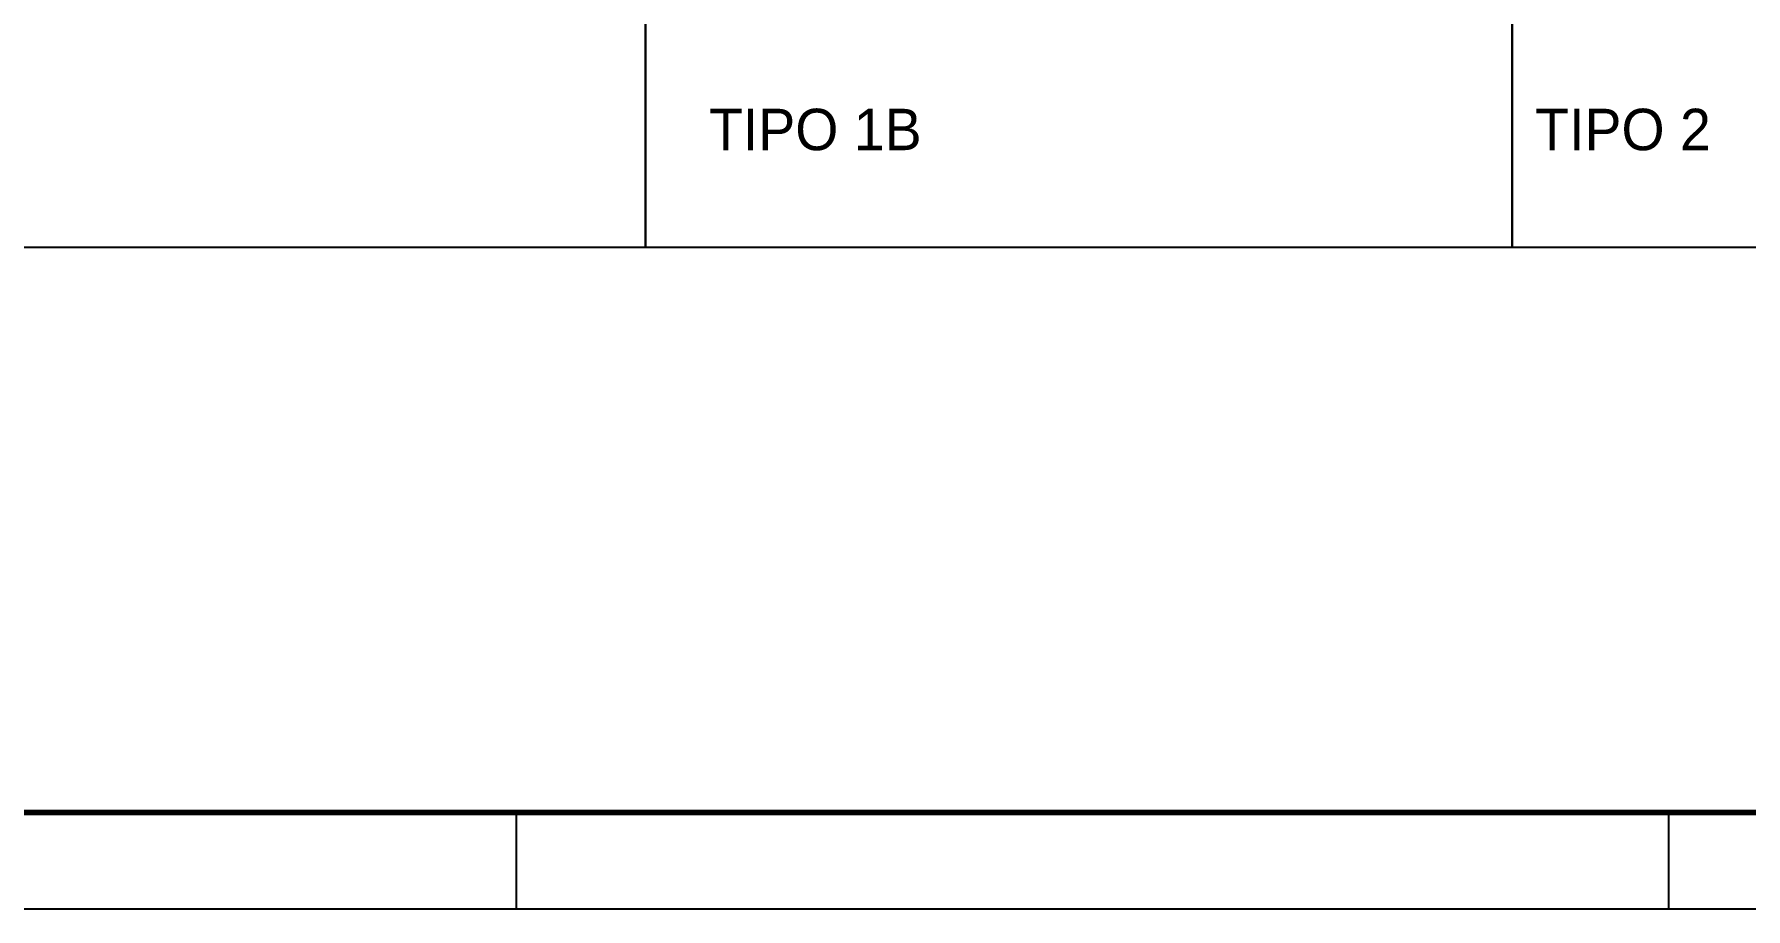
# Model space of a CAD drawing. Extents: x 15230 to 21256, y 3128 to 7338.
# Drawn here: x 16030 to 16917, y 3133 to 3587 of the extents above; entities that cross this region are included whole.
import ezdxf

# ---------------------------------------------------------------- set-up
doc = ezdxf.new("R2010")
doc.units = 0
doc.layers.add('COTA', color=241, linetype='Continuous')
doc.layers.add('VIGAS', color=3, linetype='Continuous')
doc.styles.add('ROMAS860', font='ROMAS860.SHX', dxfattribs={"height": 8.5})

# ---------------------------------------------------------------- blocks, each defined once
blk = doc.blocks.new('*U6')
at = {"color": 7}
for p, q in [((-9690, 0), (-9690, -100)), ((-8495, 0), (-8495, -100))]:
    blk.add_line(p, q, dxfattribs=at)
blk.add_lwpolyline([(-11790, 8310), (-11790, -100), (100, -100), (100, 8310)], close=True, dxfattribs=at)
at = {"color": 7, "const_width": 6}
blk.add_lwpolyline([(-11540, 8210), (-11540, 0), (0, 0), (0, 8210)], close=True, dxfattribs=at)

msp = doc.modelspace()

# ---------------------------------------------------------------- linework, layer by layer
at = {"layer": 'VIGAS'}
for points in [[(16346.67, 3476.51), (15887.39, 3476.51), (15887.39, 4441.29), (16346.67, 4441.29)], [(16795.95, 3476.51), (16346.67, 3476.51), (16346.67, 4441.29), (16795.95, 4441.29)], [(17240.23, 3476.51), (16795.95, 3476.51), (16795.95, 4441.29), (17240.23, 4441.29)]]:
    msp.add_lwpolyline(points, close=True, dxfattribs=at)

# ---------------------------------------------------------------- block references
at = {"xscale": 0.5, "yscale": 0.5, "zscale": 0.5}
msp.add_blockref('*U6', (21124.54, 3183.48), dxfattribs=at)

# ---------------------------------------------------------------- texts
at = {"layer": 'COTA', "color": 7, "style": 'ROMAS860'}
for s, p in [('TIPO 1B', (16379.51, 3527.03)), ('TIPO 2', (16807.9, 3527.03))]:
    msp.add_text(s, height=21.505, dxfattribs=at).set_placement(p)

doc.saveas('drawing.dxf')
